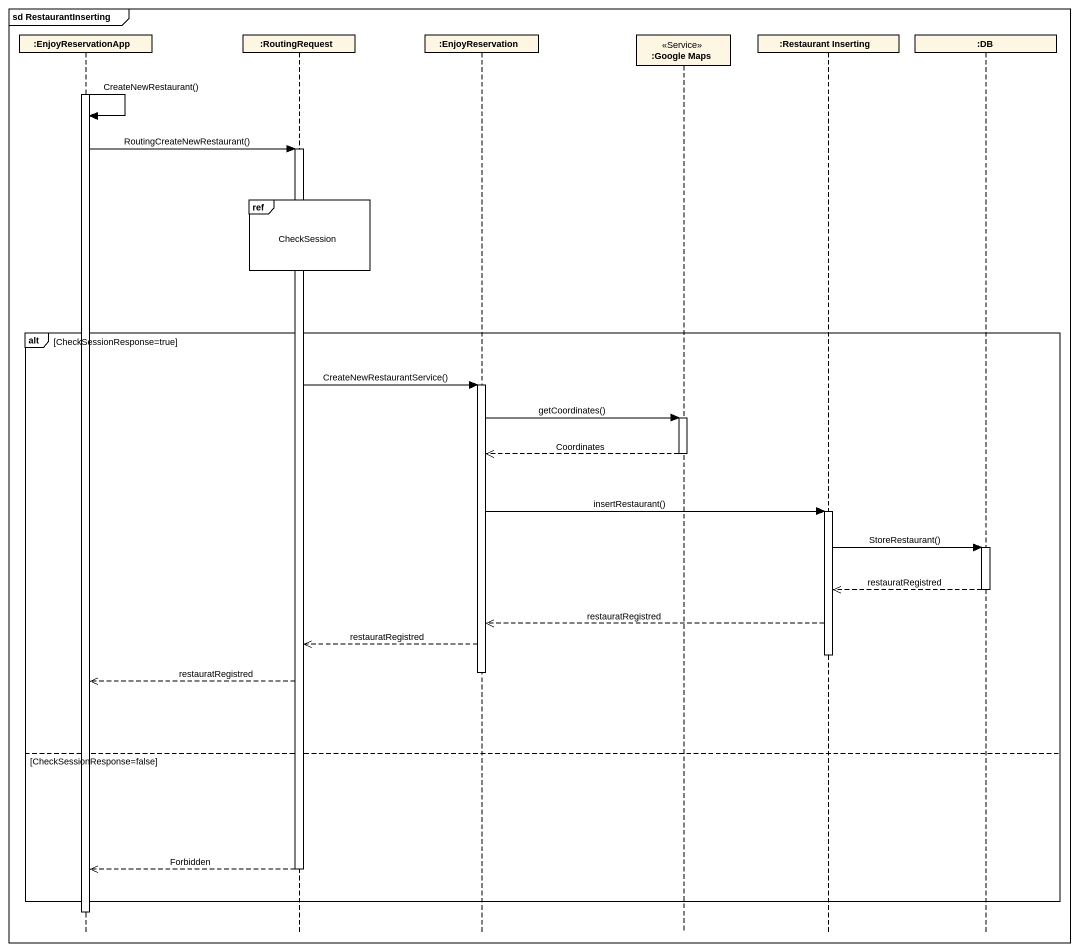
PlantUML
@startuml
mainframe sd RestaurantInserting
hide footbox
participant ":EnjoyReservationApp" as EnjoyReservationApp
participant ":RoutingRequest" as RoutingRequest
participant ":EnjoyReservation" as EnjoyReservation
participant ":Google Maps" as Google_Maps <<Service>>
participant ":Restaurant Inserting" as Restaurant_Inserting
participant ":DB" as DB

activate EnjoyReservationApp
EnjoyReservationApp -> EnjoyReservationApp : CreateNewRestaurant()
EnjoyReservationApp -> RoutingRequest : RoutingCreateNewRestaurant()
activate RoutingRequest
ref over RoutingRequest : CheckSession
alt CheckSessionResponse=true
  RoutingRequest -> EnjoyReservation : CreateNewRestaurantService()
  activate EnjoyReservation
  EnjoyReservation -> Google_Maps : getCoordinates()
  activate Google_Maps
  Google_Maps -->> EnjoyReservation : Coordinates
  deactivate Google_Maps
  EnjoyReservation -> Restaurant_Inserting : insertRestaurant()
  activate Restaurant_Inserting
  Restaurant_Inserting -> DB : StoreRestaurant()
  activate DB
  DB -->> Restaurant_Inserting : restauratRegistred
  deactivate DB
  Restaurant_Inserting -->> EnjoyReservation : restauratRegistred
  EnjoyReservation -->> RoutingRequest : restauratRegistred
  deactivate Restaurant_Inserting
  deactivate EnjoyReservation
  RoutingRequest -->> EnjoyReservationApp : restauratRegistred
else CheckSessionResponse=false
  RoutingRequest -->> EnjoyReservationApp : Forbidden
  deactivate RoutingRequest
end
deactivate EnjoyReservationApp
@enduml
